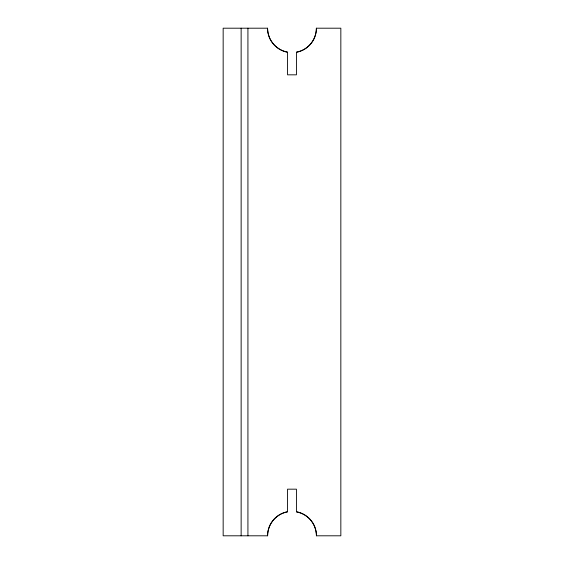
<?xml version="1.0" encoding="UTF-8"?>
<svg xmlns="http://www.w3.org/2000/svg" width="564" height="564" viewBox="0 0 564 564"><rect width="100%" height="100%" fill="white"/><g stroke="black" fill="none" stroke-linecap="round" stroke-linejoin="round"><path stroke-width="0.85" d="M267.569 28.2L223.161 28.2L223.161 535.8L267.569 535.8A24.428 24.428 0 0 1 287.548 511.781L287.548 489.171L296.431 489.171L296.431 511.781A24.428 24.428 0 0 1 316.418 535.8L340.839 535.8L340.839 28.2L316.418 28.2A24.428 24.428 0 0 1 296.431 52.219L296.431 74.829L287.548 74.829L287.548 52.219A24.428 24.428 0 0 1 267.569 28.2A24.4 24.337 -0.7 0 0 287.562 52.156M247.927 28.2L247.927 535.8M241.138 28.2L241.138 535.8M267.625 535.8A24.4 24.322 90 0 1 287.548 511.788M296.424 511.844A24.4 24.337 -0.7 0 1 316.439 535.8M316.362 28.2A24.4 24.322 90 0 1 296.431 52.212"/></g></svg>
